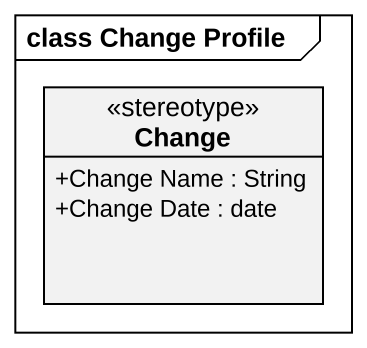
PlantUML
@startuml
mainframe class Change Profile
hide circle
hide empty members
skinparam classAttributeIconSize 0
class Change <<stereotype>> {
  +Change Name : String
  +Change Date : date
}
@enduml
